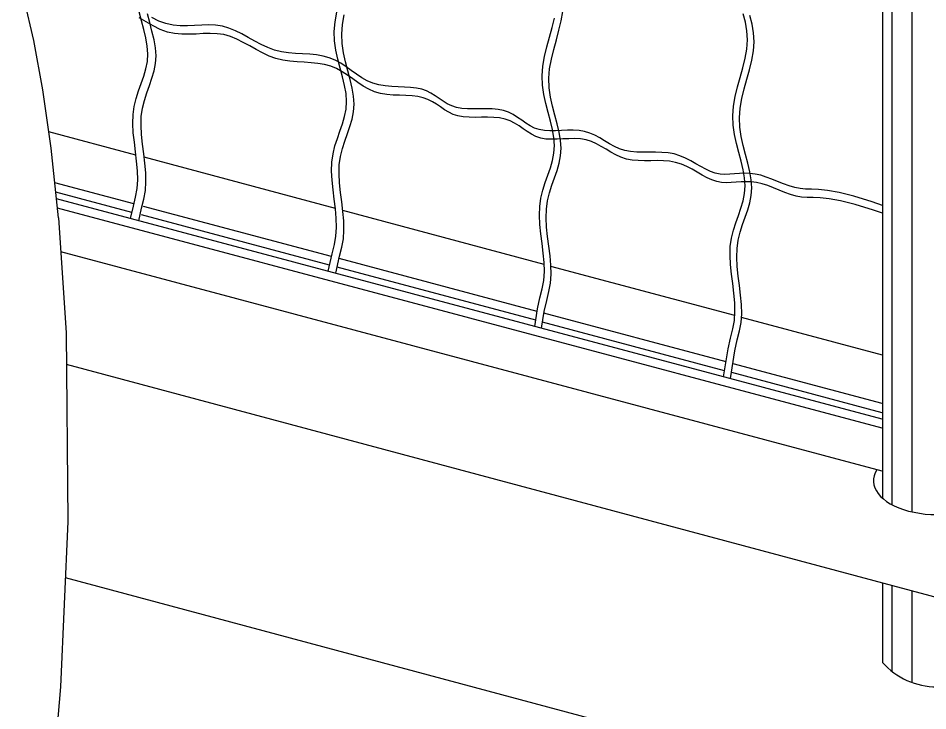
# Model space of a CAD drawing. Header units: millimetres. Extents: x -6218.7 to -6205.6, y -4425 to -4413.8.
# Drawn here: x -6218.568 to -6216.96, y -4418.295 to -4417.071 of the extents above; entities that cross this region are included whole.
import ezdxf

# ---------------------------------------------------------------- set-up
doc = ezdxf.new("R2010")
doc.units = ezdxf.units.MM
doc.header["$LTSCALE"] = 10
doc.layers.add('Termotécnica', color=7, linetype='Continuous')

msp = doc.modelspace()

# ---------------------------------------------------------------- linework, layer by layer
at = {"layer": 'Termotécnica', "color": 2}
for p, q in [((-6217.0401, -4415.3755), (-6217.0401, -4417.9196)), ((-6217.0401, -4418.0697), (-6217.0401, -4418.2099))]:
    msp.add_line(p, q, dxfattribs=at)
at = {"layer": 'Termotécnica', "color": 1}
for p, q in [((-6217.0231, -4415.38), (-6217.0231, -4417.9318)), ((-6216.9881, -4415.3862), (-6216.9881, -4417.9435)), ((-6218.3633, -4417.3993), (-6218.5032, -4417.362)), ((-6218.3668, -4417.4145), (-6218.5015, -4417.3785)), ((-6217.0402, -4417.78), (-6218.5002, -4417.3903)), ((-6218.0141, -4417.4925), (-6218.3465, -4417.4038)), ((-6217.0402, -4417.7961), (-6218.4985, -4417.4068)), ((-6218.0175, -4417.5077), (-6218.3502, -4417.4189)), ((-6217.6506, -4417.5896), (-6218.0007, -4417.4961)), ((-6217.653, -4417.605), (-6218.0041, -4417.5113)), ((-6217.3165, -4417.6788), (-6217.6384, -4417.5928)), ((-6217.319, -4417.6942), (-6217.6409, -4417.6082)), ((-6217.0402, -4417.7525), (-6217.3039, -4417.6821)), ((-6217.0402, -4417.7686), (-6217.3064, -4417.6975)), ((-6217.0231, -4418.0742), (-6217.0231, -4418.2258)), ((-6216.9881, -4418.0836), (-6216.9881, -4418.2451))]:
    msp.add_line(p, q, dxfattribs=at)
at = {"layer": 'Termotécnica', "color": 4}
for p, q in [((-6218.3598, -4417.3133), (-6218.5138, -4417.272)), ((-6218.0072, -4417.4077), (-6218.3453, -4417.3171)), ((-6217.638, -4417.5067), (-6217.9942, -4417.4112)), ((-6217.0402, -4417.8718), (-6218.4927, -4417.4841)), ((-6217.3011, -4417.5969), (-6217.6262, -4417.5098)), ((-6217.0401, -4417.6669), (-6217.2892, -4417.6001)), ((-6213.562, -4419.0016), (-6218.4827, -4417.6831))]:
    msp.add_line(p, q, dxfattribs=at)
at = {"layer": 'Termotécnica', "color": 3}
msp.add_line((-6213.3568, -4419.4341), (-6218.4846, -4418.0601), dxfattribs=at)
at = {"layer": 'Termotécnica', "color": 1}
for points in [[(-6218.4967, -4417.424), (-6218.5096, -4417.3011), (-6218.5244, -4417.1977), (-6218.5404, -4417.1108), (-6218.5571, -4417.0372)], [(-6218.3692, -4417.4252), (-6218.3643, -4417.4034), (-6218.3604, -4417.3874), (-6218.3576, -4417.3725), (-6218.3565, -4417.3571), (-6218.357, -4417.3409), (-6218.3585, -4417.3242), (-6218.3605, -4417.3073), (-6218.3626, -4417.2903), (-6218.3644, -4417.2736), (-6218.3652, -4417.2573), (-6218.3648, -4417.2417), (-6218.3627, -4417.227), (-6218.3592, -4417.213), (-6218.355, -4417.1996), (-6218.3504, -4417.1866), (-6218.346, -4417.1737), (-6218.3423, -4417.1608), (-6218.3396, -4417.1478), (-6218.3387, -4417.1344), (-6218.3397, -4417.1204), (-6218.3422, -4417.1059), (-6218.3459, -4417.091), (-6218.35, -4417.0756), (-6218.354, -4417.0598)], [(-6218.3549, -4417.4291), (-6218.3498, -4417.4068), (-6218.3459, -4417.3908), (-6218.3431, -4417.376), (-6218.3421, -4417.3605), (-6218.3425, -4417.3443), (-6218.344, -4417.3277), (-6218.3461, -4417.3107), (-6218.3482, -4417.2938), (-6218.3499, -4417.277), (-6218.3508, -4417.2608), (-6218.3503, -4417.2452), (-6218.3482, -4417.2304), (-6218.3448, -4417.2165), (-6218.3405, -4417.2031), (-6218.336, -4417.19), (-6218.3315, -4417.1771), (-6218.3278, -4417.1643), (-6218.3252, -4417.1512), (-6218.3242, -4417.1378), (-6218.3252, -4417.1238), (-6218.3278, -4417.1094), (-6218.3314, -4417.0944), (-6218.3355, -4417.079), (-6218.3396, -4417.0633)], [(-6218.02, -4417.5185), (-6218.013, -4417.4874), (-6218.009, -4417.4714), (-6218.0062, -4417.4565), (-6218.0052, -4417.4411), (-6218.0057, -4417.4249), (-6218.0071, -4417.4082), (-6218.0092, -4417.3913), (-6218.0113, -4417.3743), (-6218.013, -4417.3576), (-6218.0139, -4417.3413), (-6218.0134, -4417.3257), (-6218.0113, -4417.311), (-6218.0079, -4417.297), (-6218.0036, -4417.2836), (-6217.9991, -4417.2706), (-6217.9947, -4417.2577), (-6217.9909, -4417.2448), (-6217.9883, -4417.2318), (-6217.9873, -4417.2184), (-6217.9883, -4417.2044), (-6217.9909, -4417.1899), (-6217.9945, -4417.175), (-6217.9986, -4417.1596), (-6218.0027, -4417.1438), (-6218.0062, -4417.1277), (-6218.0085, -4417.1113), (-6218.0092, -4417.0946), (-6218.0078, -4417.0777), (-6218.0048, -4417.0607)], [(-6218.0065, -4417.5221), (-6217.9998, -4417.4921), (-6217.9958, -4417.4761), (-6217.993, -4417.4612), (-6217.992, -4417.4458), (-6217.9925, -4417.4296), (-6217.994, -4417.4129), (-6217.996, -4417.396), (-6217.9981, -4417.379), (-6217.9998, -4417.3623), (-6218.0007, -4417.346), (-6218.0002, -4417.3304), (-6217.9981, -4417.3157), (-6217.9947, -4417.3017), (-6217.9905, -4417.2883), (-6217.9859, -4417.2753), (-6217.9815, -4417.2624), (-6217.9777, -4417.2496), (-6217.9751, -4417.2365), (-6217.9741, -4417.2231), (-6217.9751, -4417.2091), (-6217.9777, -4417.1946), (-6217.9813, -4417.1797), (-6217.9854, -4417.1643), (-6217.9895, -4417.1485), (-6217.993, -4417.1324), (-6217.9953, -4417.116), (-6217.996, -4417.0993), (-6217.9946, -4417.0825), (-6217.9916, -4417.0655)], [(-6217.6426, -4417.6192), (-6217.6379, -4417.5895), (-6217.6335, -4417.5702), (-6217.6296, -4417.5542), (-6217.6268, -4417.5394), (-6217.6258, -4417.5239), (-6217.6262, -4417.5078), (-6217.6277, -4417.4911), (-6217.6297, -4417.4741), (-6217.6319, -4417.4572), (-6217.6336, -4417.4405), (-6217.6344, -4417.4242), (-6217.634, -4417.4086), (-6217.6319, -4417.3939), (-6217.6284, -4417.3799), (-6217.6242, -4417.3665), (-6217.6196, -4417.3534), (-6217.6152, -4417.3406), (-6217.6115, -4417.3277), (-6217.6089, -4417.3146), (-6217.6079, -4417.3012), (-6217.6089, -4417.2873), (-6217.6114, -4417.2728), (-6217.6151, -4417.2578), (-6217.6192, -4417.2424), (-6217.6232, -4417.2267), (-6217.6267, -4417.2106), (-6217.6291, -4417.1941), (-6217.6297, -4417.1775), (-6217.6284, -4417.1606), (-6217.6253, -4417.1436), (-6217.6212, -4417.1266), (-6217.6165, -4417.1095), (-6217.6119, -4417.0926), (-6217.6079, -4417.0759), (-6217.605, -4417.0594)], [(-6217.3207, -4417.7051), (-6217.3128, -4417.6557), (-6217.3084, -4417.6365), (-6217.3045, -4417.6205), (-6217.3017, -4417.6056), (-6217.3007, -4417.5902), (-6217.3011, -4417.574), (-6217.3026, -4417.5573), (-6217.3047, -4417.5404), (-6217.3068, -4417.5234), (-6217.3085, -4417.5067), (-6217.3094, -4417.4904), (-6217.3089, -4417.4748), (-6217.3068, -4417.4601), (-6217.3034, -4417.4461), (-6217.2991, -4417.4327), (-6217.2946, -4417.4197), (-6217.2901, -4417.4068), (-6217.2864, -4417.3939), (-6217.2838, -4417.3809), (-6217.2828, -4417.3675), (-6217.2838, -4417.3535), (-6217.2864, -4417.339), (-6217.29, -4417.3241), (-6217.2941, -4417.3087), (-6217.2982, -4417.2929), (-6217.3016, -4417.2768), (-6217.304, -4417.2604), (-6217.3047, -4417.2437), (-6217.3033, -4417.2268), (-6217.3003, -4417.2098), (-6217.2961, -4417.1928), (-6217.2915, -4417.1758), (-6217.2868, -4417.1589), (-6217.2828, -4417.1421), (-6217.2799, -4417.1257), (-6217.2787, -4417.1096), (-6217.2797, -4417.0938), (-6217.2823, -4417.0784), (-6217.286, -4417.0633)], [(-6217.0401, -4417.416), (-6217.0556, -4417.4105), (-6217.0882, -4417.4005), (-6217.1141, -4417.3941), (-6217.1343, -4417.3905), (-6217.1502, -4417.3889), (-6217.1627, -4417.3884), (-6217.1733, -4417.3882), (-6217.1829, -4417.3875), (-6217.1926, -4417.3856), (-6217.2025, -4417.3827), (-6217.2125, -4417.379), (-6217.2226, -4417.3749), (-6217.2327, -4417.3709), (-6217.2428, -4417.367), (-6217.2527, -4417.3638), (-6217.2624, -4417.3615), (-6217.2718, -4417.3604), (-6217.281, -4417.3602), (-6217.29, -4417.3607), (-6217.2988, -4417.3613), (-6217.3074, -4417.3619), (-6217.316, -4417.3621), (-6217.3245, -4417.3616), (-6217.3329, -4417.36), (-6217.3414, -4417.3571), (-6217.3499, -4417.3531), (-6217.3585, -4417.3484), (-6217.3673, -4417.3434), (-6217.3764, -4417.3382), (-6217.3857, -4417.3335), (-6217.3955, -4417.3293), (-6217.4056, -4417.3262), (-6217.4163, -4417.3242), (-6217.4273, -4417.3233), (-6217.4385, -4417.323), (-6217.4497, -4417.3231), (-6217.4609, -4417.3232), (-6217.4719, -4417.3229), (-6217.4825, -4417.322), (-6217.4927, -4417.3201), (-6217.5022, -4417.3169), (-6217.5113, -4417.3128), (-6217.52, -4417.308), (-6217.5286, -4417.3029), (-6217.5371, -4417.2978), (-6217.5457, -4417.2931), (-6217.5546, -4417.2892), (-6217.5639, -4417.2862), (-6217.5737, -4417.2846), (-6217.5839, -4417.2841), (-6217.5944, -4417.2842), (-6217.6049, -4417.2847), (-6217.6153, -4417.2852), (-6217.6254, -4417.2853), (-6217.6351, -4417.2848), (-6217.6442, -4417.2832), (-6217.6525, -4417.2803), (-6217.6604, -4417.2763), (-6217.6678, -4417.2716), (-6217.6751, -4417.2665), (-6217.6825, -4417.2614), (-6217.6902, -4417.2566), (-6217.6983, -4417.2525), (-6217.7072, -4417.2494), (-6217.7169, -4417.2474), (-6217.7272, -4417.2465), (-6217.7381, -4417.2463), (-6217.7491, -4417.2464), (-6217.7601, -4417.2466), (-6217.7708, -4417.2464), (-6217.781, -4417.2457), (-6217.7904, -4417.244), (-6217.799, -4417.2412), (-6217.8068, -4417.2374), (-6217.8141, -4417.2329), (-6217.8212, -4417.2281), (-6217.8283, -4417.2233), (-6217.8356, -4417.2188), (-6217.8434, -4417.2148), (-6217.8519, -4417.2117), (-6217.8614, -4417.2097), (-6217.8716, -4417.2086), (-6217.8825, -4417.208), (-6217.8937, -4417.2075), (-6217.905, -4417.207), (-6217.9164, -4417.206), (-6217.9275, -4417.2041), (-6217.9382, -4417.2011), (-6217.9483, -4417.1968), (-6217.958, -4417.1913), (-6217.9673, -4417.1851), (-6217.9765, -4417.1786), (-6217.9858, -4417.172), (-6217.9952, -4417.1658), (-6218.0051, -4417.1604), (-6218.0154, -4417.156), (-6218.0264, -4417.153), (-6218.038, -4417.1512), (-6218.0501, -4417.15), (-6218.0624, -4417.1492), (-6218.0749, -4417.1485), (-6218.0875, -4417.1473), (-6218.0999, -4417.1454), (-6218.1122, -4417.1424), (-6218.1241, -4417.1381), (-6218.1358, -4417.1327), (-6218.1472, -4417.1266), (-6218.1586, -4417.1203), (-6218.1699, -4417.1141), (-6218.1813, -4417.1084), (-6218.1928, -4417.1037), (-6218.2044, -4417.1003), (-6218.2164, -4417.0986), (-6218.2286, -4417.0981), (-6218.241, -4417.0985), (-6218.2535, -4417.0992), (-6218.2661, -4417.0997), (-6218.2788, -4417.0996), (-6218.2915, -4417.0985), (-6218.3042, -4417.0958), (-6218.3168, -4417.0912), (-6218.3294, -4417.085), (-6218.3418, -4417.0779), (-6218.3542, -4417.0704)], [(-6217.0401, -4417.402), (-6217.0581, -4417.3955), (-6217.0908, -4417.3855), (-6217.1166, -4417.3791), (-6217.1369, -4417.3755), (-6217.1527, -4417.3739), (-6217.1653, -4417.3734), (-6217.1758, -4417.3733), (-6217.1854, -4417.3725), (-6217.1951, -4417.3706), (-6217.205, -4417.3677), (-6217.2151, -4417.364), (-6217.2252, -4417.36), (-6217.2353, -4417.3559), (-6217.2453, -4417.3521), (-6217.2552, -4417.3488), (-6217.2649, -4417.3466), (-6217.2744, -4417.3455), (-6217.2835, -4417.3453), (-6217.2925, -4417.3457), (-6217.3013, -4417.3463), (-6217.31, -4417.347), (-6217.3185, -4417.3472), (-6217.327, -4417.3466), (-6217.3355, -4417.345), (-6217.3439, -4417.3421), (-6217.3524, -4417.3381), (-6217.361, -4417.3334), (-6217.3699, -4417.3284), (-6217.3789, -4417.3233), (-6217.3883, -4417.3185), (-6217.398, -4417.3143), (-6217.4082, -4417.3112), (-6217.4188, -4417.3092), (-6217.4298, -4417.3083), (-6217.441, -4417.3081), (-6217.4523, -4417.3081), (-6217.4635, -4417.3082), (-6217.4744, -4417.308), (-6217.4851, -4417.307), (-6217.4952, -4417.3051), (-6217.5048, -4417.3019), (-6217.5138, -4417.2978), (-6217.5226, -4417.293), (-6217.5311, -4417.2879), (-6217.5396, -4417.2828), (-6217.5483, -4417.2781), (-6217.5572, -4417.2742), (-6217.5665, -4417.2713), (-6217.5763, -4417.2697), (-6217.5865, -4417.2691), (-6217.5969, -4417.2692), (-6217.6074, -4417.2697), (-6217.6178, -4417.2702), (-6217.628, -4417.2704), (-6217.6377, -4417.2698), (-6217.6467, -4417.2682), (-6217.6551, -4417.2653), (-6217.6629, -4417.2613), (-6217.6704, -4417.2566), (-6217.6777, -4417.2516), (-6217.685, -4417.2465), (-6217.6927, -4417.2417), (-6217.7009, -4417.2375), (-6217.7097, -4417.2344), (-6217.7194, -4417.2324), (-6217.7298, -4417.2315), (-6217.7406, -4417.2313), (-6217.7516, -4417.2314), (-6217.7626, -4417.2316), (-6217.7733, -4417.2315), (-6217.7835, -4417.2307), (-6217.793, -4417.229), (-6217.8015, -4417.2262), (-6217.8093, -4417.2224), (-6217.8167, -4417.218), (-6217.8237, -4417.2132), (-6217.8308, -4417.2083), (-6217.8381, -4417.2038), (-6217.8459, -4417.1998), (-6217.8545, -4417.1967), (-6217.8639, -4417.1947), (-6217.8742, -4417.1936), (-6217.885, -4417.193), (-6217.8962, -4417.1926), (-6217.9076, -4417.192), (-6217.9189, -4417.191), (-6217.9301, -4417.1891), (-6217.9407, -4417.1861), (-6217.9509, -4417.1818), (-6217.9605, -4417.1764), (-6217.9699, -4417.1702), (-6217.9791, -4417.1636), (-6217.9883, -4417.157), (-6217.9978, -4417.1509), (-6218.0076, -4417.1454), (-6218.018, -4417.1411), (-6218.029, -4417.1381), (-6218.0406, -4417.1362), (-6218.0526, -4417.135), (-6218.065, -4417.1343), (-6218.0775, -4417.1335), (-6218.09, -4417.1323), (-6218.1025, -4417.1305), (-6218.1147, -4417.1275), (-6218.1267, -4417.1231), (-6218.1383, -4417.1177), (-6218.1498, -4417.1116), (-6218.1611, -4417.1053), (-6218.1725, -4417.0991), (-6218.1838, -4417.0934), (-6218.1953, -4417.0887), (-6218.207, -4417.0854), (-6218.2189, -4417.0836), (-6218.2311, -4417.0832), (-6218.2435, -4417.0835), (-6218.256, -4417.0842), (-6218.2687, -4417.0847), (-6218.2814, -4417.0847), (-6218.2941, -4417.0835), (-6218.3068, -4417.0808), (-6218.3194, -4417.0762), (-6218.3319, -4417.0701)], [(-6217.6548, -4417.616), (-6217.6498, -4417.5848), (-6217.6454, -4417.5655), (-6217.6415, -4417.5495), (-6217.6387, -4417.5347), (-6217.6377, -4417.5192), (-6217.6381, -4417.503), (-6217.6396, -4417.4864), (-6217.6417, -4417.4694), (-6217.6438, -4417.4525), (-6217.6455, -4417.4357), (-6217.6464, -4417.4195), (-6217.6459, -4417.4039), (-6217.6438, -4417.3891), (-6217.6404, -4417.3752), (-6217.6361, -4417.3617), (-6217.6315, -4417.3487), (-6217.6271, -4417.3358), (-6217.6234, -4417.323), (-6217.6208, -4417.3099), (-6217.6198, -4417.2965), (-6217.6208, -4417.2825), (-6217.6234, -4417.2681), (-6217.627, -4417.2531), (-6217.6311, -4417.2377), (-6217.6352, -4417.222), (-6217.6386, -4417.2058), (-6217.641, -4417.1894), (-6217.6416, -4417.1728), (-6217.6403, -4417.1559), (-6217.6372, -4417.1389), (-6217.6331, -4417.1218), (-6217.6285, -4417.1048), (-6217.6238, -4417.0879), (-6217.6198, -4417.0712)], [(-6217.3088, -4417.7083), (-6217.3009, -4417.6591), (-6217.2965, -4417.6399), (-6217.2926, -4417.6239), (-6217.2898, -4417.6091), (-6217.2888, -4417.5936), (-6217.2892, -4417.5774), (-6217.2907, -4417.5608), (-6217.2928, -4417.5438), (-6217.2949, -4417.5269), (-6217.2966, -4417.5101), (-6217.2975, -4417.4938), (-6217.297, -4417.4783), (-6217.2949, -4417.4635), (-6217.2915, -4417.4496), (-6217.2872, -4417.4361), (-6217.2826, -4417.4231), (-6217.2782, -4417.4102), (-6217.2745, -4417.3974), (-6217.2719, -4417.3843), (-6217.2709, -4417.3709), (-6217.2719, -4417.3569), (-6217.2745, -4417.3425), (-6217.2781, -4417.3275), (-6217.2822, -4417.3121), (-6217.2863, -4417.2963), (-6217.2897, -4417.2802), (-6217.2921, -4417.2638), (-6217.2927, -4417.2472), (-6217.2914, -4417.2303), (-6217.2883, -4417.2133), (-6217.2842, -4417.1962), (-6217.2796, -4417.1792), (-6217.2749, -4417.1623), (-6217.2709, -4417.1456), (-6217.268, -4417.1291), (-6217.2668, -4417.113), (-6217.2677, -4417.0973), (-6217.2704, -4417.0819), (-6217.2741, -4417.0667)], [(-6218.4967, -4417.424), (-6218.4832, -4417.6275), (-6218.4803, -4417.9608), (-6218.493, -4418.2531), (-6218.5147, -4418.5088), (-6218.5389, -4418.7327), (-6218.5588, -4418.9294), (-6218.568, -4419.1036), (-6218.5596, -4419.2599), (-6218.529, -4419.4027), (-6218.4783, -4419.5344), (-6218.4113, -4419.6575)]]:
    msp.add_lwpolyline(points, dxfattribs=at)
at = {"layer": 'Termotécnica', "color": 2}
msp.add_arc((-6216.9439, -4418.124), 0.1289, 221.7357, 318.2643, dxfattribs=at)
at = {"layer": 'Termotécnica', "color": 4}
msp.add_ellipse((-6216.9439, -4417.8889), major_axis=(-0.1118, 0), ratio=0.533394, start_param=5.951412, end_param=8.834983, dxfattribs=at)

doc.saveas('drawing.dxf')
